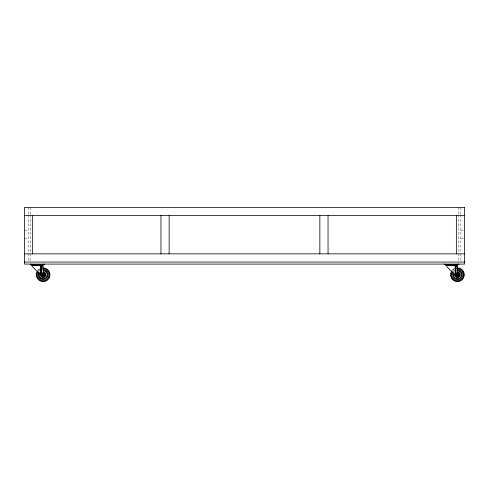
<?xml version="1.0" encoding="UTF-8"?>
<svg xmlns="http://www.w3.org/2000/svg" width="489" height="489" viewBox="0 0 489 489"><rect width="100%" height="100%" fill="white"/><g stroke="black" fill="none" stroke-linecap="round" stroke-linejoin="round"><path stroke-width="0.37" stroke-dasharray="2.44 1.83" d="M39.597 268.913L38.069 270.185A6.828 6.828 0 0 1 39.597 268.913L39.811 268.785M454.11 268.785L452.368 270.185A6.828 6.828 0 0 1 454.33 268.669M24.45 230.643L28.136 230.643M460.864 230.643L464.55 230.643M24.45 238.834L28.136 238.834M460.864 238.834L464.55 238.834M460.864 207.44L460.864 214.885M460.864 215.019L460.864 253.1M460.864 253.699L460.864 262.043M458.816 207.44L458.816 214.261M458.816 215.019L458.816 252.941M458.816 253.699L458.816 261.285M30.184 207.44L30.184 214.261M30.184 215.019L30.184 252.941M30.184 253.699L30.184 261.285M28.136 207.44L28.136 214.885M28.136 215.019L28.136 253.1M28.136 253.699L28.136 261.297M38.374 270.454A6.418 6.418 0 0 1 39.811 269.262M38.778 271.462A5.458 5.458 0 0 1 39.878 270.368M452.997 270.117A6.418 6.418 0 0 1 454.11 269.262M453.083 271.462A5.458 5.458 0 0 1 454.177 270.368M453.957 272.116A4.37 4.37 0 0 1 454.153 271.878"/><path stroke-width="0.73" d="M43.423 275.099L42.873 275.124L42.757 274.518M43.509 275.014L43.552 274.476M43.698 274.739L43.692 274.659M43.533 274.977L42.787 275.142L42.824 274.298L43.643 274.506L42.977 274.219L42.629 274.891L42.794 274.323M43.056 274.298L43.338 274.329M24.45 215.631L464.55 215.631M24.45 253.852L464.55 253.852M24.45 262.043L464.55 262.043M44.499 264.5L30.202 264.5L30.184 264.091M444.501 264.5L458.798 264.5L458.816 264.091M31.547 265.179L43.154 265.179M445.846 265.179L457.453 265.179M31.889 265.319L42.812 265.319M446.188 265.319L457.111 265.319M31.547 265.588L43.148 265.588M445.846 265.588L457.447 265.588M42.879 266.138L41.443 266.407L42.879 266.138L44.077 275.466A0.685 0.685 0 0 1 43.399 276.236L42.274 276.236A0.685 0.685 0 0 1 41.791 276.034L32.231 266.407M457.178 266.138L455.748 266.407L457.178 266.138L458.376 275.466A0.685 0.685 0 0 1 457.698 276.236L456.573 276.236A0.685 0.685 0 0 1 456.09 276.034L446.53 266.407M458.132 264.091L458.132 264.5M456.359 215.631L456.359 253.852M456.072 266.047L456.072 276.016M455.552 265.588L455.552 275.496M455.4 265.588L455.4 275.338M455.063 265.588L455.063 275.001M445.167 264.091L445.167 264.5M444.483 264.091L444.483 264.5M328.04 215.631L328.04 253.852M319.855 215.631L319.855 253.852M169.145 215.631L169.145 253.852M160.96 215.631L160.96 253.852M44.517 264.091L44.517 264.5M43.833 264.091L43.833 264.5M41.773 266.047L41.773 276.016M41.253 265.588L41.253 275.496M41.1 265.588L41.1 275.338M40.764 265.588L40.764 275.001M32.641 215.631L32.641 253.852M30.868 264.091L30.868 264.5M42.115 266.138A0.685 0.685 0 0 1 41.443 265.588M42.916 268.327A6.418 6.418 0 0 1 49.475 275.827A6.418 6.418 0 0 1 40.789 280.698A6.418 6.418 0 0 1 37.8 271.193M42.904 267.917A6.828 6.828 0 0 1 49.878 275.894A6.828 6.828 0 0 1 40.636 281.083A6.828 6.828 0 0 1 37.457 270.973M42.763 269.292A5.458 5.458 0 0 1 48.576 275.386A5.458 5.458 0 0 1 41.492 279.94A5.458 5.458 0 0 1 38.362 272.122M43.356 271.878A2.867 2.867 0 0 1 45.997 275.075A2.867 2.867 0 0 1 42.677 277.563A2.867 2.867 0 0 1 40.349 274.127M43.313 272.556A2.182 2.182 0 0 1 45.336 274.739A2.182 2.182 0 0 1 43.307 276.915A2.182 2.182 0 0 1 40.99 275.05M43.154 270.368A4.37 4.37 0 0 1 47.457 275.46A4.37 4.37 0 0 1 41.724 278.864A4.37 4.37 0 0 1 39.316 272.642M43.154 270.503A4.23 4.23 0 0 1 47.341 275.338A4.23 4.23 0 0 1 41.962 278.797A4.23 4.23 0 0 1 39.303 272.978M456.414 266.138A0.685 0.685 0 0 1 455.748 265.588M456.75 268.357A6.418 6.418 0 0 1 463.823 275.515A6.418 6.418 0 0 1 455.235 280.759A6.418 6.418 0 0 1 452.099 271.193M457.203 267.917A6.828 6.828 0 0 1 464.177 275.894A6.828 6.828 0 0 1 454.935 281.083A6.828 6.828 0 0 1 451.757 270.973M457.453 269.274A5.458 5.458 0 0 1 462.839 275.643A5.458 5.458 0 0 1 455.669 279.897A5.458 5.458 0 0 1 452.661 272.122M457.453 271.872A2.867 2.867 0 0 1 460.308 274.94A2.867 2.867 0 0 1 457.044 277.575A2.867 2.867 0 0 1 454.648 274.127M457.936 272.605A2.182 2.182 0 0 1 459.605 275.111A2.182 2.182 0 0 1 457.184 276.902A2.182 2.182 0 0 1 455.271 274.58M457.453 270.368A4.37 4.37 0 0 1 461.775 275.356A4.37 4.37 0 0 1 456.219 278.926A4.37 4.37 0 0 1 453.48 272.923M457.453 270.503A4.23 4.23 0 0 1 461.64 275.338A4.23 4.23 0 0 1 456.261 278.797A4.23 4.23 0 0 1 453.603 272.978M456.909 274.696C457.796 276.609 458.437 273.021 456.909 274.659M42.641 273.846L42.127 274.739L42.641 275.625L43.662 275.625L44.175 274.739L43.662 273.846L42.641 273.846M456.94 273.846L456.426 274.739L456.94 275.625L457.967 275.625L458.474 274.739L457.967 273.846L456.94 273.846M464.55 207.44L24.45 207.44L24.45 264.091L464.55 264.091L464.55 207.44M42.133 276.358A1.913 1.913 0 0 0 45.061 274.806A1.913 1.913 0 0 0 42.256 273.045A1.913 1.913 0 0 0 42.133 276.358M456.439 276.358A1.913 1.913 0 0 0 459.36 274.806A1.913 1.913 0 0 0 456.555 273.045A1.913 1.913 0 0 0 456.439 276.358"/></g></svg>
